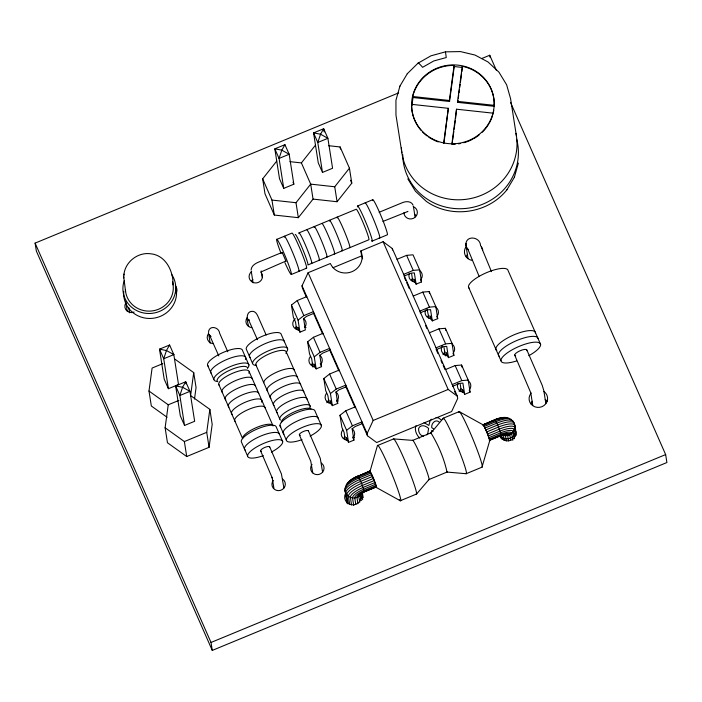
<?xml version="1.0" encoding="UTF-8"?>
<svg xmlns="http://www.w3.org/2000/svg" width="702" height="702" viewBox="0 0 702 702"><rect width="100%" height="100%" fill="white"/><g stroke="black" fill="none" stroke-linecap="round" stroke-linejoin="round"><path stroke-width="1.05" d="M468.023 258.503L465.996 245.577C464.663 235.152 479.694 236.012 480.537 245.217M465.988 243.392L465.996 245.577M208.503 332.52C208.564 324.833 219.033 326.763 219.629 333.239L227.808 351.79M353.931 478.387A8.591 2.527 -23.8 0 1 357.836 476.412L369.717 471.095L373.482 478.466L376.316 486.934L364.443 491.839A6.362 1.878 -23.8 0 0 358.871 496.174C352.737 501.412 342.172 494.419 345.7 486.776A14.663 4.317 -23.8 0 1 358.52 476.79L370.384 471.876M369.717 471.095L357.836 476.412M504.826 418.076A10.811 3.185 -23.8 0 0 494.822 419.647L482.941 424.964L488.882 422.507M365.724 491.251L376.316 486.934M125.597 291.646L123.763 277.036M123.903 274.991C124.868 262.197 137.618 252.062 150.316 253.747C165.593 254.975 173.412 271.033 173.078 284.854M123.71 277.983L123.964 274.078M445.472 51.851L430.975 55.809L417.988 63.206A8.266 1.228 53.1 0 1 418.725 63.399L419.129 63.689A8.266 1.228 53.1 0 1 422.578 67.322L433.766 60.96L446.253 57.546L445.472 51.851L460.494 51.588L475.017 55.054L488.057 61.995L498.929 72.148L506.625 84.784L510.573 98.64L516.488 136.399M431.168 433.582L431.546 430.607L433.037 431.563M443.945 143.19L448.341 108.319L411.82 104.361L411.653 105.554A41.348 39.391 -8.9 0 0 420.946 130.221M412.873 96.525L413.03 95.323A41.348 39.391 -8.9 0 1 452.825 65.409L454.08 65.549L454.229 66.541L449.543 101.474L413.022 97.517L412.873 96.525L449.385 100.483L449.543 101.474M413.022 97.517L411.969 105.353L411.82 104.361M443.646 143.252L448.341 108.319M449.385 100.483L454.08 65.549M492.892 114.365L493.05 113.162L456.528 109.205L451.842 144.138L453.097 144.279A41.348 39.391 -8.9 0 0 455.238 144.191M457.581 101.369L462.267 66.436L463.522 66.567A41.348 39.391 -8.9 0 1 494.261 104.133L494.261 106.318L457.739 102.36L457.581 101.369L494.103 105.326M452.141 144.077L452.421 141.962M452.711 139.838L453.843 131.371M454.133 129.256L455.265 120.788M455.545 118.673L456.528 109.205M457.739 102.36L458.02 100.246M458.309 98.131L458.731 94.954M459.02 92.839L459.441 89.663M459.722 87.539L460.152 84.363M460.433 82.248L461.574 73.78M461.855 71.665L462.285 68.489M493.471 112.197L493.734 110.24M167.085 417.269L151.334 406.002L148.991 391.032L152.106 368.05L162.803 363.645M174.465 358.836L193.717 372.613L190.602 395.595L209.845 409.363L212.188 424.333L209.073 447.314L186.714 456.528L167.462 442.751L165.119 427.781L168.234 404.8L178.931 400.394M194.498 399.069L196.06 387.583L193.717 372.613M209.073 447.314L206.73 432.344L209.845 409.363M251.097 270.068C251.184 266.014 255.098 263.575 258.433 262.179L282.178 252.369L285.898 261.047L260.872 271.999M359.801 502.106L358.775 496.665L360.451 494.638A4.291 1.264 -23.8 0 1 364.206 491.716L365.733 491.014M358.775 496.665L361.565 492.769A2.518 0.737 -23.8 0 1 361.618 492.541M399.938 86.083L395.937 100.298L395.963 115.023L401.877 152.782M514.382 177.264L518.383 163.048M503.08 434.336A2.518 0.737 -23.8 0 1 503.185 434.494L503.501 434.977C513.25 438.952 519.971 422.727 509.696 419.252A14.663 4.317 -23.8 0 0 495.498 420.437L483.625 425.342L482.95 424.552M369.919 471.744L377.439 445.586L393.269 439.048A30.054 2.238 67.5 0 1 407.151 466.093A30.054 2.238 67.5 0 1 415.961 494.147M446.876 472.06L466.154 473.727L481.984 467.181L489.768 440.558M430.668 433.371L443.383 418.146L459.205 411.6L483.16 424.885M447.025 472.209C444.252 458.739 438.118 444.594 430.852 432.748M306.344 296.999L302.387 288.013L302.035 285.802L308.108 272.709L330.361 263.513A16.541 15.76 -8.9 0 0 351.974 271.683A16.541 15.76 -8.9 0 0 360.846 250.912L383.099 241.716L392.278 248.508L457.362 396.235L457.704 398.455L451.64 411.539L376.641 442.532L367.462 435.749L361.749 422.771M367.462 435.749L367.12 433.529L373.183 420.445L448.183 389.452L457.362 396.235M284.933 144.673L281.818 150.158L279.054 158.441L283.74 188.373L293.848 184.205L289.163 154.264L284.933 144.673L274.833 148.85L279.519 178.791L283.74 188.373M169.603 345.007L166.444 350.526L163.724 358.766L168.41 388.706L178.519 384.529L173.824 354.589L169.603 345.007L159.503 349.175L164.189 379.115L168.41 388.706M407.283 73.728L417.988 63.206L418.725 63.399M407.818 178.861L415.4 191.19L426.272 201.342C451.088 218.971 488.013 213.654 506.914 189.812L507.037 189.61M399.789 86.328L407.406 73.534M506.914 189.812L514.531 177.018M361.565 492.769L360.328 495.226L361.381 500.57M510.679 440.321L509.749 434.389A8.591 2.527 -23.8 0 0 501.43 435.073L489.557 439.978L488.302 435.96L500.175 431.054A14.663 4.317 -23.8 0 1 514.373 429.87L511.688 433.283L507.59 434.977A6.362 1.878 -23.8 0 0 501.421 435.486L489.548 440.391M514.987 433.739C512.635 439.47 504.115 440.698 500.263 435.845L500.579 437.908M426.851 434.88L427.808 433.336L428.615 428.431C426.228 426.219 422.271 424.341 419.498 427.009L418.638 428.466C418.19 431.669 420.024 435.863 423.56 436.258M282.178 252.369L282.169 252.843M289.908 161.653L301.395 162.908L310.705 184.126L313.048 199.096L298.341 217.681L274.315 215.049L265.005 193.831L262.662 178.861L276.702 161.118M301.395 162.908L315.435 145.174M298.341 217.681L295.998 202.711L310.705 184.126L334.731 186.767L349.438 168.182L340.128 146.964L328.641 145.7M313.048 199.096L337.074 201.737L351.79 183.152L349.438 168.182M431.423 419.199L430.107 420.823L428.852 425.438L424.034 422.613M359.485 500.043L362.171 496.639L362.741 492.427M296.648 329.387L295.507 322.06L293.322 317.12L291.435 305.063L297.227 300.561L306.8 296.604M299.956 332.16L298.069 320.103L303.852 315.602L313.425 311.644L313.697 313.417L306.502 316.383L303.615 318.638L305.379 329.914L299.956 332.16L297.771 327.211L298.262 330.352M312.995 367.172L311.688 358.801L309.512 353.852L307.625 341.804L313.408 337.293L322.981 333.336M316.137 368.901L314.25 356.844L320.033 352.334L329.607 348.385L329.887 350.149L322.692 353.124L319.796 355.379L321.56 366.655L316.137 368.901L313.961 363.952L314.452 367.085M329.019 402.86L327.869 395.542L325.693 390.593L323.806 378.545L329.589 374.034L339.163 370.077M332.318 405.633L330.431 393.585L336.223 389.075L345.796 385.117L346.068 386.89L338.873 389.864L335.977 392.12L337.75 403.396L332.318 405.633L330.142 400.693L330.633 403.825M345.2 439.601L344.059 432.274L341.883 427.334L339.987 415.277L345.779 410.775L355.352 406.818M348.508 442.374L346.621 430.317L352.404 425.816L361.978 421.858L362.25 423.622L355.063 426.597L352.167 428.852L353.931 440.128L348.508 442.374L346.323 437.425L346.814 440.566M510.503 102.395L665.654 454.58L666.9 462.53L212.267 650.412L36.346 251.07L35.1 243.12L398.604 92.901M481.633 58.582L489.733 55.239L496.367 70.288M322.481 172.429L332.581 168.252L327.895 138.312L323.675 128.729L313.566 132.906L318.252 162.838L322.481 172.429L317.787 142.488L313.566 132.906L320.551 134.214L327.895 138.312L317.787 142.488L320.551 134.214L323.675 128.729L324.175 131.932M276.728 239.4L291.971 233.099A19.024 1.422 67.5 0 1 301.255 251.737A19.024 1.422 67.5 0 1 306.072 267.91M357.511 206.011L372.753 199.71M299.017 232.871L356.177 209.249A16.541 1.237 67.5 0 1 363.434 223.447A16.541 1.237 67.5 0 1 368.892 239.759L307.924 264.961A16.541 1.237 67.5 0 0 302.465 248.648A16.541 1.237 67.5 0 0 295.209 234.442M379.159 212.267L401.877 202.878C405.519 201.158 411.311 200.728 413.109 205.221M382.95 221.437L407.95 211.442L407.379 211.556M291.339 274.491L306.59 268.19M372.13 241.102L387.372 234.801A19.024 1.422 67.5 0 0 380.133 213.768A19.024 1.422 67.5 0 0 372.736 200.623M333.108 267.673L361.627 255.888L360.846 250.912M397.034 259.31L406.607 255.352L413.022 254.817L419.647 269.866L421.533 281.914L416.11 284.161L413.926 279.212L414.417 282.353M403.668 274.35L413.241 270.393L419.647 269.866M403.94 276.123L411.135 273.148L414.338 272.885L416.11 284.161M413.224 296.051L422.797 292.093L429.203 291.558L435.828 306.598L437.715 318.655L432.292 320.893L430.115 315.953L430.607 319.085M419.849 311.091L429.422 307.134L435.828 306.598M420.129 312.855L427.316 309.889L430.528 309.617L432.292 320.893M184.547 425.456L194.647 421.279L189.961 391.347L185.732 381.756L175.632 385.933L180.317 415.865L184.547 425.456L179.852 395.516L175.632 385.933L182.581 387.276L189.961 391.347L179.852 395.516L182.581 387.276L185.732 381.756L186.074 383.897M429.405 332.783L438.978 328.826L445.384 328.299L452.018 343.339L453.904 355.387L448.473 357.634L446.296 352.685L446.788 355.826M436.03 347.823L445.603 343.875L452.018 343.339M436.311 349.596L443.506 346.621L446.709 346.358L448.473 357.634M445.594 369.524L455.159 365.567L461.574 365.031L468.199 380.08L470.086 392.128L464.663 394.375L462.478 389.426L462.969 392.567M452.22 384.564L461.793 380.607L468.199 380.08M452.492 386.337L459.687 383.362L462.89 383.09L464.663 394.375M430.677 432.958L412.469 440.479A21.341 1.588 67.5 0 1 422.332 459.687A21.341 1.588 67.5 0 1 428.589 479.598M369.945 471.217L358.073 476.123A12.882 3.8 -23.8 0 0 346.806 484.898M483.187 424.684L495.059 419.77A12.882 3.8 -23.8 0 1 506.976 417.901M490.856 421.691L493.831 420.463M371.007 473.025L359.134 477.93A16.023 4.721 -23.8 0 0 345.121 488.846L347.402 503.79M483.625 425.342L484.248 426.483L496.121 421.577A16.023 4.721 -23.8 0 1 511.644 420.287M371.77 474.578L359.898 479.484A16.901 4.984 -23.8 0 0 345.13 490.996M484.248 426.483L485.003 428.036L496.876 423.13A16.883 4.975 -23.8 0 1 513.232 421.77M372.613 476.439L360.74 481.344A17.173 5.063 -23.8 0 0 345.717 493.041M485.003 428.036L485.845 429.896L497.718 424.991A17.173 5.063 -23.8 0 1 514.355 423.604L515.198 428.975M373.482 478.466L361.609 483.371A16.883 4.975 -23.8 0 0 346.841 494.875L348.192 503.466M485.845 429.896L486.723 431.923L498.587 427.018A16.901 4.984 -23.8 0 1 514.943 425.675L515.952 432.116M374.315 480.537L362.443 485.442A16.023 4.721 -23.8 0 0 348.429 496.358L349.614 503.878M488.302 435.96L487.557 433.994L499.429 429.089A16.023 4.721 -23.8 0 1 514.952 427.799L516.128 435.319M375.07 482.502L363.197 487.407A14.663 4.317 -23.8 0 0 350.377 497.393L351.553 504.913M375.675 484.231L363.803 489.136A12.882 3.8 -23.8 0 0 352.536 497.911L353.72 505.431M488.917 437.688L500.789 432.783A12.882 3.8 -23.8 0 1 513.267 431.748L514.355 438.706M376.105 485.6L364.233 490.505A10.811 3.185 -23.8 0 0 354.782 497.867L355.791 504.317M489.347 439.057L501.21 434.152A10.811 3.185 -23.8 0 1 511.688 433.283L512.776 440.251M376.325 486.521L364.452 491.426A8.591 2.527 -23.8 0 0 356.941 497.279L357.95 503.729M489.32 440.268L500.201 435.767M447.209 471.99L429.001 479.519L416.549 494.032L400.719 500.57M212.267 650.412L211.021 642.462L665.654 454.58M165.119 427.781L184.372 441.558L206.73 432.344M393.848 438.934L412.89 440.4M436.003 417.488L438.671 418.032L441.102 419.831M454.229 66.541L462.425 67.427L462.267 66.436M262.662 178.861L271.972 200.079L295.998 202.711M503.185 434.494L507.59 434.977L508.52 440.909M500.745 434.705L501.421 435.486L497.718 424.991L494.813 420.059A8.591 2.527 -23.8 0 1 496.876 419.296M376.421 487.53L400.14 500.684M433.573 428.878L431.748 427.65C431.01 423.569 435.652 418.497 439.285 422.156M148.991 391.032L168.234 404.8M211.048 336.583L209.293 334.775M419.699 438.092C416.769 435.293 414.768 431.019 415.514 426.921A5.879 5.598 -8.9 0 1 416.023 425.631M249.157 320.156L248.297 319.226L257.441 339.707M285.889 261.53L285.389 260.775M363.768 491.049L364.443 491.839L361.609 483.371L357.844 476A10.811 3.185 -23.8 0 0 349.464 481.186M209.521 335.108L218.796 355.932M540.601 344.392L508.108 270.621A21.499 6.336 -23.8 0 0 484.705 273.482A21.499 6.336 -23.8 0 0 469.41 288.399M526.886 350.061L542.181 385.258L543.839 390.689L545.858 403.58M514.689 355.098L530.984 393.287A9.249 8.81 -8.9 0 0 532.783 405.703A9.249 8.81 -8.9 0 0 545.726 403.852A9.249 8.81 -8.9 0 0 543.98 391.523M468.471 287.004L500.974 360.767M420.665 279.94L421.533 281.914M436.846 316.672L437.715 318.655M453.027 353.413L453.904 355.387M469.217 390.154L470.086 392.128M406.607 255.352L413.241 270.393M422.797 292.093L429.422 307.134M438.978 328.826L445.603 343.875M455.159 365.567L461.793 380.607M426.974 308.819L428.992 318.12M404.501 277.676L405.817 280.668M406.695 282.66L409.336 288.654M425.605 325.588L426.921 328.58M436.161 349.543L437.916 353.536M440.996 360.521L442.313 363.513M443.199 365.514L444.954 369.506M454.624 391.462L455.51 393.462M383.099 241.716L448.183 389.452M350.517 180.256L351.79 183.152M293.006 182.283L293.848 184.205M308.108 272.709L373.183 420.445M302.035 285.802L367.12 433.529M313.382 312.969L322.613 333.933M329.65 349.903L338.882 370.867M345.919 386.837L355.151 407.801M297.227 300.561L303.852 315.602M313.408 337.293L320.033 352.334M329.589 374.034L336.223 389.075M345.779 410.775L352.404 425.816M320.252 363.689L321.56 366.655M336.442 400.421L337.75 403.396M352.623 437.162L353.931 440.128M291.435 305.063L298.069 320.103M307.625 341.804L314.25 356.844M323.806 378.545L330.431 393.585M339.987 415.277L346.621 430.317M287.636 348.973L281.265 334.512A19.024 5.607 -23.8 0 0 262.838 336.047A19.024 5.607 -23.8 0 0 246.209 348.999L252.58 363.46M321.411 425.631L315.04 411.17A19.024 5.607 -23.8 0 0 294.331 413.697A19.024 5.607 -23.8 0 0 280.809 426.886M286.311 352.088L310.205 406.326M266.172 335.029L258.441 317.497C257.336 314.952 256.046 311.793 252.939 311.328C244.796 310.793 247.279 321.946 248.719 326.448M308.38 430.809L320.27 458.336L322.648 472.349M299.377 434.95L310.784 461.267L312.75 472.858M255.818 364.689L279.712 418.927M279.975 425.658L286.346 440.119M248.92 364.979L242.55 350.509A19.024 5.607 -23.8 0 0 221.841 353.036A19.024 5.607 -23.8 0 0 208.319 366.233M282.687 441.637L276.316 427.167A19.024 5.607 -23.8 0 0 257.897 428.703A19.024 5.607 -23.8 0 0 241.26 441.655L247.63 456.124M249.184 371.709L273.078 425.947M269.726 446.955L281.423 473.99L283.906 488.013M260.591 450.807L272.437 478.387L272.157 477.316L273.894 488.153M218.699 384.301L242.594 438.548A16.541 4.879 -23.8 0 1 255.072 428.141A16.541 4.879 -23.8 0 1 272.358 424.877M207.485 365.005L213.864 379.466M35.1 243.12L211.021 642.462M468.278 250.149L479.194 276.527M481.318 247.051L491.488 271.665M486.723 431.923L487.557 433.994M362.241 492.462L363.232 497.657M361.425 493.436L362.662 499.727M489.733 55.239L490.04 57.222M530.747 392.629L532.765 405.484M514.373 429.87L515.303 435.802M506.282 440.944L505.352 435.012A4.291 1.264 -23.8 0 0 503.194 434.713M504.115 440.435L503.501 434.977M502.167 439.399L501.658 434.819M461.574 365.031L461.89 367.041M460.214 384.275L461.354 391.593M445.384 328.299L445.7 330.309M444.024 347.543L445.34 355.905M429.203 291.558L429.519 293.568M413.417 206.423L415.057 216.9M411.662 274.061L412.802 281.388M392.278 248.508L392.506 249.982M340.128 146.964L340.461 149.096M334.731 186.767L337.074 201.737M345.13 490.996L346.981 502.816M271.972 200.079L274.315 215.049M261.197 270.972L262.171 277.202M251.263 271.288L253.071 282.809M208.678 333.766L210.144 343.164M184.372 441.558L186.714 456.528M128.703 307.485L129.545 312.829M125.684 301.316L127.194 310.951M515.944 431.809A8.266 7.88 -8.9 0 1 500.14 436.126M360.53 499.868A8.266 7.88 -8.9 0 1 349.245 504.115A8.266 7.88 -8.9 0 1 345.726 493.146M413.197 206.59A6.713 6.397 -8.9 0 1 417.137 214.101A6.713 6.397 -8.9 0 1 409.792 218.919A6.713 6.397 -8.9 0 1 403.948 212.653M414.443 214.54A6.713 6.397 -8.9 0 1 415.961 215.347M251.755 327.658A6.713 6.397 -8.9 0 1 247.271 317.488M321.411 463.092A6.713 6.397 -8.9 0 1 322.674 472.051A6.713 6.397 -8.9 0 1 313.276 473.394A6.713 6.397 -8.9 0 1 312.004 464.434M261.091 272.569A6.713 6.397 -8.9 0 1 259.88 281.563A6.713 6.397 -8.9 0 1 250.474 280.546A6.713 6.397 -8.9 0 1 251.685 271.542M251.693 280.695A6.713 6.397 -8.9 0 1 252.922 279.493M282.687 479.097A6.713 6.397 -8.9 0 1 283.959 488.048A6.713 6.397 -8.9 0 1 274.561 489.399A6.713 6.397 -8.9 0 1 273.289 480.44M213.031 343.655A6.713 6.397 -8.9 0 1 208.555 333.485M352.035 428.72A6.713 6.397 -8.9 0 1 353.308 437.679M347.113 440.242A6.713 6.397 -8.9 0 1 342.637 430.072M343.875 438.022A6.713 6.397 -8.9 0 1 345.112 436.811M353.281 436.67A6.713 6.397 -8.9 0 1 354.519 437.837M468.19 380.721A6.713 6.397 -8.9 0 1 469.454 389.68M463.267 392.242A6.713 6.397 -8.9 0 1 457.915 383.529M452.009 343.989A6.713 6.397 -8.9 0 1 453.273 352.939M447.086 355.502A6.713 6.397 -8.9 0 1 442.128 346.025M442.98 354.738A6.713 6.397 -8.9 0 1 445.086 352.071M459.161 391.479A6.713 6.397 -8.9 0 1 461.267 388.811M435.819 307.248A6.713 6.397 -8.9 0 1 437.092 316.207M430.896 318.761A6.713 6.397 -8.9 0 1 425.552 310.056M427.667 316.541A6.713 6.397 -8.9 0 1 428.896 315.338M419.638 270.507A6.713 6.397 -8.9 0 1 420.902 279.466M414.715 282.028A6.713 6.397 -8.9 0 1 409.363 273.315M411.477 279.8A6.713 6.397 -8.9 0 1 412.715 278.597M326.825 402.746A6.713 6.397 -8.9 0 1 328.931 400.079M337.092 399.938A6.713 6.397 -8.9 0 1 338.338 401.096M335.854 391.988A6.713 6.397 -8.9 0 1 337.118 400.947M330.932 403.501A6.713 6.397 -8.9 0 1 326.448 393.331M319.664 355.247A6.713 6.397 -8.9 0 1 320.937 364.206M314.75 366.76A6.713 6.397 -8.9 0 1 310.266 356.59M530.914 403.773A9.249 8.81 -8.9 0 1 532.283 401.316M545.226 399.464A9.249 8.81 -8.9 0 1 547.227 401.439M303.483 318.515A6.713 6.397 -8.9 0 1 304.747 327.465M298.561 330.028A6.713 6.397 -8.9 0 1 295.314 318.655M295.323 327.808A6.713 6.397 -8.9 0 1 296.56 326.597M304.729 326.456A6.713 6.397 -8.9 0 1 305.967 327.623M311.512 364.54A6.713 6.397 -8.9 0 1 312.741 363.338M134.126 312.057A6.713 6.397 -8.9 0 1 125.719 303.071M175.561 286.197A6.713 6.397 -8.9 0 1 176.062 293.304M472.472 260.424A9.249 8.81 -8.9 0 1 466.303 246.42M480.642 245.805A9.249 8.81 -8.9 0 1 482.722 249.886M466.172 256.827A9.249 8.81 -8.9 0 1 467.55 254.37M228.975 407.072A16.541 4.879 -23.8 0 1 240.733 395.595A16.541 4.879 -23.8 0 1 258.74 393.401M232.16 414.303A16.541 4.879 -23.8 0 1 245.902 401.965A16.541 4.879 -23.8 0 1 261.609 402.132M225.79 399.842A16.541 4.879 -23.8 0 1 237.548 388.364A16.541 4.879 -23.8 0 1 255.554 386.17M222.604 392.611A16.541 4.879 -23.8 0 1 234.363 381.133A16.541 4.879 -23.8 0 1 252.369 378.94M219.419 385.38A16.541 4.879 -23.8 0 1 233.161 373.034A16.541 4.879 -23.8 0 1 248.868 373.21M217.822 381.756A16.541 4.879 -23.8 0 1 229.589 370.287A16.541 4.879 -23.8 0 1 247.587 368.094M216.655 381.353A19.024 5.607 -23.8 0 1 229.73 366.83A19.024 5.607 -23.8 0 1 247.657 368.067M211.504 373.464A19.024 5.607 -23.8 0 1 227.308 359.275A19.024 5.607 -23.8 0 1 245.367 359.468M263.303 455.659A19.024 5.607 -23.8 0 1 249.535 452.29A19.024 5.607 -23.8 0 1 278.22 439.654A19.024 5.607 -23.8 0 1 271.42 452.079M245.27 450.122A19.024 5.607 -23.8 0 1 258.801 436.925A19.024 5.607 -23.8 0 1 279.501 434.406M235.345 421.533A16.541 4.879 -23.8 0 1 247.104 410.065A16.541 4.879 -23.8 0 1 265.11 407.862M261.381 451.272A4.958 1.465 -23.8 0 1 264.215 447.7A4.958 1.465 -23.8 0 1 269.665 447.393M270.875 398.306A16.541 4.879 -23.8 0 1 282.643 386.828A16.541 4.879 -23.8 0 1 300.64 384.635M267.69 391.075A16.541 4.879 -23.8 0 1 279.457 379.598A16.541 4.879 -23.8 0 1 297.455 377.404M274.061 405.537A16.541 4.879 -23.8 0 1 285.828 394.059A16.541 4.879 -23.8 0 1 303.826 391.865M277.246 412.767A16.541 4.879 -23.8 0 1 289.013 401.29A16.541 4.879 -23.8 0 1 307.02 399.096M280.431 419.998A16.541 4.879 -23.8 0 1 294.182 407.66A16.541 4.879 -23.8 0 1 309.88 407.827M281.309 422.543A16.541 4.879 -23.8 0 1 293.787 412.144A16.541 4.879 -23.8 0 1 311.074 408.871M283.994 434.126A19.024 5.607 -23.8 0 1 297.516 420.928A19.024 5.607 -23.8 0 1 318.225 418.401M302.018 439.654A19.024 5.607 -23.8 0 1 288.25 436.293A19.024 5.607 -23.8 0 1 316.944 423.648A19.024 5.607 -23.8 0 1 310.144 436.074M255.37 365.347A19.024 5.607 -23.8 0 1 268.454 350.825A19.024 5.607 -23.8 0 1 286.372 352.071M250.219 357.467A19.024 5.607 -23.8 0 1 263.75 344.27A19.024 5.607 -23.8 0 1 284.45 341.742M263.785 382.765A16.541 4.879 -23.8 0 1 278.246 371.498A16.541 4.879 -23.8 0 1 294.27 370.173M256.546 365.76A16.541 4.879 -23.8 0 1 270.288 353.422A16.541 4.879 -23.8 0 1 285.986 353.589M300.403 435.284A4.958 1.465 -23.8 0 1 302.457 431.932A4.958 1.465 -23.8 0 1 308.441 431.195M321.885 223.42A16.541 1.237 67.5 0 1 329.958 239.619A16.541 1.237 67.5 0 1 334.143 253.685M329.492 221.06A16.541 1.237 67.5 0 1 336.758 234.468A16.541 1.237 67.5 0 1 341.769 250.535M314.242 227.36A16.541 1.237 67.5 0 1 321.516 240.768A16.541 1.237 67.5 0 1 326.527 256.835M306.642 229.721A16.541 1.237 67.5 0 1 314.715 245.919A16.541 1.237 67.5 0 1 318.901 259.986M298.999 233.661A16.541 1.237 67.5 0 1 306.274 247.069A16.541 1.237 67.5 0 1 311.284 263.136M284.328 237.162A19.024 1.422 67.5 0 1 292.69 252.58A19.024 1.422 67.5 0 1 298.447 271.06M281.142 253.58A19.024 1.422 67.5 0 1 278.641 241.874A19.024 1.422 67.5 0 1 290.61 270.621A19.024 1.422 67.5 0 1 284.924 262.662M357.493 206.923A19.024 1.422 67.5 0 1 365.856 222.341A19.024 1.422 67.5 0 1 371.612 240.821M365.137 202.86A19.024 1.422 67.5 0 1 374.42 221.499A19.024 1.422 67.5 0 1 379.238 237.671M337.109 217.918A16.541 1.237 67.5 0 1 344.384 231.327A16.541 1.237 67.5 0 1 349.385 247.385M496.805 350.588A21.499 6.336 -23.8 0 1 512.1 335.67A21.499 6.336 -23.8 0 1 535.503 332.818M499.359 356.379A21.499 6.336 -23.8 0 1 514.645 341.462A21.499 6.336 -23.8 0 1 538.057 338.601M516.637 360.933A21.499 6.336 -23.8 0 1 503.615 355.932A21.499 6.336 -23.8 0 1 535.547 342.146A21.499 6.336 -23.8 0 1 528.825 355.677M515.663 355.756A6.616 1.948 -23.8 0 1 519.682 350.939A6.616 1.948 -23.8 0 1 526.754 350.658M468.559 249.815A6.616 6.415 -5.5 0 1 466.461 247.201A6.616 6.3 -8.9 0 0 468.55 249.745M175.351 285.337A26.465 25.211 -8.9 0 1 152.922 318.278A26.465 25.211 -8.9 0 1 123.789 291.321M171.674 274.438A26.465 25.211 -8.9 0 1 152.571 313.259A26.465 25.211 -8.9 0 1 124.236 280.686M172.455 281.932A23.982 22.85 -8.9 0 1 153.062 310.793A23.982 22.85 -8.9 0 1 125.412 289.663M515.97 133.362A57.889 55.151 -8.9 0 1 465.838 199.342A57.889 55.151 -8.9 0 1 401.404 147.657M516.663 139.277A57.889 55.151 -8.9 0 1 467.778 208.213A57.889 55.151 -8.9 0 1 402.755 154.528M492.602 115.356A41.348 39.391 -8.9 0 1 489.32 123.043M488.794 123.947A41.348 39.391 -8.9 0 1 482.256 132.222M479.062 135.038A41.348 39.391 -8.9 0 1 473.727 138.636M472.797 139.154A41.348 39.391 -8.9 0 1 463.776 142.752M460.626 143.489A41.348 39.391 -8.9 0 1 458.485 143.849M438.285 141.918A41.348 39.391 -8.9 0 1 433.362 139.838M432.423 139.347A41.348 39.391 -8.9 0 1 428.79 137.171M427.062 135.934A41.348 39.391 -8.9 0 1 422.358 131.765M501.193 435.363A4.291 1.264 -23.8 0 1 502.22 434.977M498.824 418.769A8.591 2.527 -23.8 0 1 500.526 418.497M348.385 483.362A10.811 3.185 -23.8 0 1 348.596 482.379M370.086 471.709A8.617 0.641 67.5 0 1 374.719 481.563A8.617 0.641 67.5 0 1 376.035 487.03M483.081 425.14A8.617 0.641 67.5 0 1 487.144 432.923A8.617 0.641 67.5 0 1 489.391 440.523M377.439 445.586A30.054 2.238 67.5 0 1 392.313 475.061A30.054 2.238 67.5 0 1 399.324 499.71M458.941 412.486A30.054 2.238 67.5 0 1 471.612 436.003A30.054 2.238 67.5 0 1 481.984 467.181M443.111 419.033A30.054 2.238 67.5 0 1 455.782 442.55A30.054 2.238 67.5 0 1 466.154 473.727M361.627 255.888A16.541 15.76 -8.9 0 1 362.574 258.827M289.163 154.264L279.054 158.441L274.833 148.85L281.818 150.158L289.163 154.264M173.824 354.589L163.724 358.766L159.503 349.175L166.444 350.526L173.824 354.589M248.49 319.515L248.762 320.024L248.49 319.515M432.344 138.856A41.348 39.391 -8.9 0 0 494.182 103.633A41.348 39.391 -8.9 0 0 432.116 70.551A41.348 39.391 -8.9 0 0 432.344 138.856"/></g></svg>
